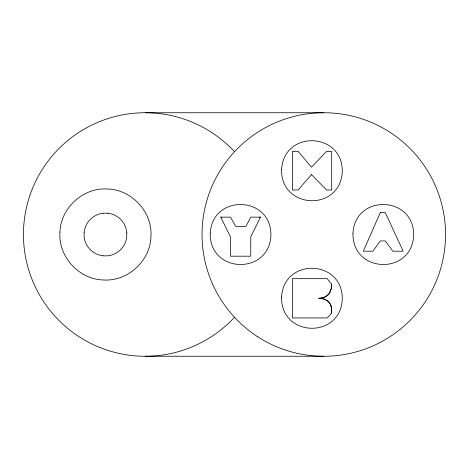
<?xml version="1.0" encoding="UTF-8"?>
<svg xmlns="http://www.w3.org/2000/svg" width="469" height="469" viewBox="0 0 469 469"><rect width="100%" height="100%" fill="white"/><g stroke="black" fill="none" stroke-linecap="round" stroke-linejoin="round"><path stroke-width="0.7" d="M331.689 311.07L331.63 309.229M331.683 311.375L331.571 313.099L327.251 317.935L292.433 317.935L292.433 278.68L327.251 278.68L331.571 284.202C331.618 288.048 330.762 292.24 327.948 295.036M84.103 232.307L84.103 236.693A21.41 21.41 0 0 0 103.291 255.822M331.571 313.099C332.04 308.819 331.302 303.789 327.714 300.969M331.372 287.52L331.571 284.202M331.091 289.051L329.08 293.705L325.844 296.631M327.737 295.236L323.716 297.563L318.568 298.307C324.571 297.78 330.903 301.755 331.483 307.998M325.574 296.777L321.335 298.114M103.25 213.166L107.636 213.166M145.208 112.742L323.792 112.742M145.208 356.258L323.792 356.258M103.25 255.834L107.636 255.834A21.41 21.41 0 0 0 126.765 236.693L126.777 232.307M321.329 298.483L324.372 299.181M325.187 299.492L327.432 300.758M234.5 317.279A121.758 121.758 0 0 1 60.202 321.675A121.758 121.758 0 0 1 60.202 147.325A121.758 121.758 0 0 1 234.5 151.722M331.647 287.515A23.79 19.487 -16.2 0 1 331.419 289.068M331.331 308.004A22.67 18.877 18 0 1 331.495 309.223M324.39 299.152A14.017 11.971 -26.8 0 1 325.205 299.462M220.993 217.598A25.865 25.865 0 0 1 221.403 217.135M259.744 217.135A25.865 25.865 0 0 1 260.236 217.692M84.162 232.354A21.41 21.41 0 0 1 103.291 213.219M107.63 213.219A21.41 21.41 0 0 1 126.765 232.354M210.218 233.755C209.842 273.738 269.341 275.197 270.93 235.245C271.305 195.262 211.806 193.803 210.218 233.755M281.576 297.528C281.207 337.51 340.699 338.97 342.294 299.017C342.663 259.035 283.17 257.575 281.576 297.528M352.94 233.755C352.571 273.738 412.063 275.197 413.658 235.245C414.027 195.262 354.529 193.803 352.94 233.755M59.938 232.477C58.25 256.754 79.079 279.501 103.409 279.975C127.685 281.664 150.467 260.87 150.948 236.528C152.636 212.246 131.812 189.47 107.471 188.995C83.189 187.307 60.413 208.125 59.938 232.472M281.605 169.239C280.263 209.197 339.685 212.117 342.264 172.217C343.607 132.264 284.191 129.344 281.605 169.239M380.289 212.633L363.323 251.196L372.89 251.196L380.289 240.937L385.319 240.937L392.811 251.196L403.17 251.196L385.319 212.633L380.289 212.633M260.512 217.135L250.751 236.763L250.751 256.191L230.431 256.191L230.431 236.763L220.764 217.135L230.431 217.135L235.76 226.404L245.914 226.404L250.751 217.135L260.512 217.135M311.48 174.62L298.067 190.004L292.445 190.004L292.445 151.346L298.067 151.346L311.48 167.222L326.571 151.346L331.7 151.346L331.7 190.004L326.571 190.004L311.48 174.62M257.311 336.508A121.758 121.758 0 0 0 445.374 241.072A121.758 121.758 0 0 0 268.69 125.921A121.758 121.758 0 0 0 257.311 336.508"/></g></svg>
